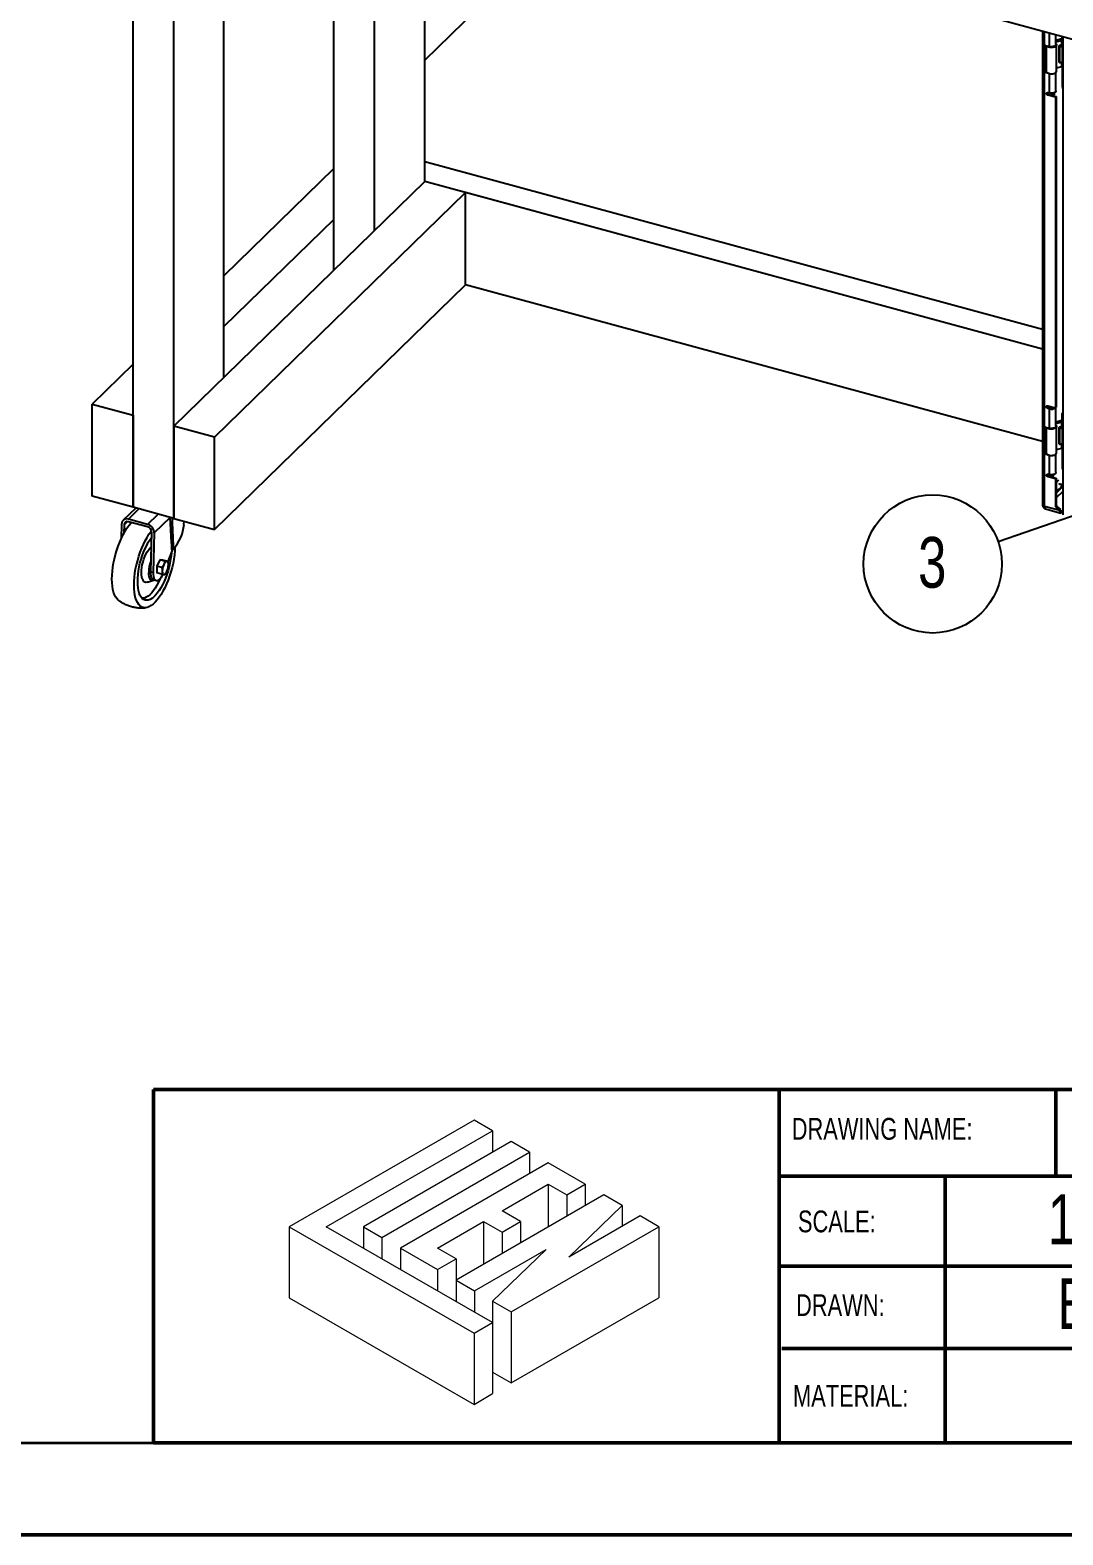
# Model space of a CAD drawing. Header units: millimetres. Extents: x 0 to 279, y 0 to 216.
# Drawn here: x 114.6 to 185.7, y 0 to 103.7 of the extents above; entities that cross this region are included whole.
import ezdxf

# ---------------------------------------------------------------- set-up
doc = ezdxf.new("R2010")
doc.units = ezdxf.units.MM
for name, color, linetype in [('PAGE_BORDER', 7, 'Continuous'), ('TITLE_BLOCK_BORDER', 7, 'Continuous'), ('TITLE_BLOCK_TEXT', 8, 'Continuous')]:
    doc.layers.add(name, color=color, linetype=linetype)
doc.styles.add('SLDTEXTSTYLE0', font='TXT', dxfattribs={"width": 0.75})

# ---------------------------------------------------------------- blocks, each defined once
blk = doc.blocks.new('Lien3D Logo')
at = {"color": 7, "linetype": 'Continuous', "lineweight": 18}
for p, q in [((10.607, 16.329), (0, 10.206)), ((2.128, 10.206), (11.67, 15.715)), ((11.67, 15.715), (10.607, 16.329)), ((11.67, 15.715), (11.67, 14.486)), ((12.734, 15.101), (4.255, 10.206)), ((13.798, 14.486), (12.734, 15.101)), ((5.319, 9.592), (13.798, 14.486)), ((14.862, 13.872), (6.383, 8.977)), ((13.798, 14.486), (13.798, 13.258)), ((16.99, 12.644), (14.862, 13.872)), ((12.218, 11.118), (14.862, 12.644)), ((14.862, 12.644), (15.926, 12.03)), ((14.862, 12.644), (14.862, 10.187)), ((15.926, 12.03), (16.99, 12.644)), ((16.99, 12.644), (16.99, 11.416)), ((18.054, 12.03), (9.575, 7.135)), ((15.926, 12.03), (15.926, 10.801)), ((16.039, 8.447), (19.118, 11.416)), ((19.118, 11.416), (18.054, 12.03)), ((19.118, 11.416), (19.118, 10.224)), ((8.511, 8.977), (11.155, 10.504)), ((11.155, 10.504), (12.218, 9.889)), ((11.155, 10.504), (11.155, 8.047)), ((13.282, 10.504), (12.218, 11.118)), ((12.218, 9.889), (13.282, 10.504)), ((13.282, 10.504), (13.282, 9.275)), ((20.149, 10.82), (16.039, 8.447)), ((21.213, 10.206), (20.149, 10.82)), ((0, 10.206), (0, 6.123)), ((0, 10.206), (10.607, 4.083)), ((11.67, 4.697), (2.128, 10.206)), ((4.255, 10.206), (4.255, 8.977)), ((4.255, 10.206), (5.319, 9.592)), ((5.319, 9.592), (5.319, 8.363)), ((12.218, 9.889), (12.218, 8.661)), ((12.734, 5.311), (21.213, 10.206)), ((21.213, 10.206), (21.213, 6.123)), ((6.383, 8.977), (8.511, 7.749)), ((6.383, 8.977), (6.383, 7.749)), ((9.575, 8.363), (8.511, 8.977)), ((10.639, 6.521), (14.749, 8.893)), ((14.749, 8.893), (11.67, 5.925)), ((8.511, 7.749), (9.575, 8.363)), ((9.575, 8.363), (9.575, 7.135)), ((8.511, 7.749), (8.511, 6.521)), ((9.575, 7.135), (10.639, 6.521)), ((9.575, 7.135), (9.575, 5.907)), ((0, 6.123), (10.607, 0)), ((10.639, 6.521), (10.639, 5.293)), ((12.734, 1.228), (21.213, 6.123)), ((11.67, 5.925), (12.734, 5.311)), ((11.67, 5.925), (11.67, 4.697)), ((12.734, 5.311), (12.734, 1.228)), ((10.607, 4.083), (11.67, 4.697)), ((11.67, 4.697), (11.67, 0.614)), ((10.607, 4.083), (10.607, 0)), ((11.67, 1.842), (12.734, 1.228)), ((10.607, 0), (11.67, 0.614))]:
    blk.add_line(p, q, dxfattribs=at)
blk = doc.blocks.new('SW_NOTE_1')
at = {"layer": 'PAGE_BORDER', "color": 0}
blk.add_circle((-4.5, -1.55), 4.76, dxfattribs=at)
at = {"layer": 'PAGE_BORDER', "color": 0, "insert": (-4.53, 0.31), "char_height": 3.5, "attachment_point": 2, "style": 'SLDTEXTSTYLE0'}
blk.add_mtext('3', dxfattribs=at)

msp = doc.modelspace()

# ---------------------------------------------------------------- linework, layer by layer
at = {"color": 7, "linetype": 'Continuous', "lineweight": 25}
for p, q in [((117.38, 121.86), (207.23, 97.44)), ((121.67, 70.84), (121.67, 120.7)), ((124.47, 70.07), (124.47, 119.93)), ((127.93, 79.8), (127.93, 118.99)), ((135.5, 87.18), (135.5, 116.94)), ((138.3, 89.92), (138.3, 116.17)), ((141.76, 93.3), (141.76, 115.23)), ((141.76, 101.66), (152.64, 112.28)), ((184.31, 103.67), (184.31, 71.02)), ((185.24, 102.74), (185.24, 103.42)), ((185.56, 103.1), (185.24, 103.01)), ((185.24, 102.92), (185.64, 103.02)), ((185.28, 100.9), (185.28, 102.72)), ((185.57, 102.72), (185.64, 102.73)), ((185.64, 102.73), (185.64, 103.02)), ((185.67, 103.3), (185.67, 99.78)), ((185.67, 103.02), (185.67, 103.3)), ((185.67, 103.02), (185.67, 102.73)), ((185.72, 103.29), (185.72, 70.31)), ((184.45, 100.87), (184.45, 102.63)), ((184.51, 102.67), (184.77, 102.6)), ((184.51, 100.92), (184.51, 102.67)), ((184.56, 102.66), (184.56, 100.9)), ((185.46, 101.54), (185.46, 102.61)), ((185.49, 102.61), (185.49, 101.54)), ((185.65, 102.69), (185.58, 102.67)), ((184.51, 100.92), (184.45, 100.87)), ((184.46, 76.36), (184.46, 100.83)), ((184.57, 100.85), (184.51, 100.8)), ((184.77, 100.73), (184.51, 100.8)), ((184.57, 100.85), (184.57, 100.85)), ((184.77, 100.73), (184.77, 99.4)), ((185.24, 99.54), (185.24, 100.81)), ((185.28, 101.12), (185.64, 101.21)), ((185.53, 101.5), (185.67, 101.46)), ((185.67, 101.21), (185.67, 100.63)), ((185.67, 100.63), (185.67, 100.62)), ((185.67, 99.78), (185.72, 99.76)), ((184.69, 99.42), (184.77, 99.4)), ((184.72, 99.34), (184.69, 99.32)), ((184.69, 99.24), (184.74, 99.29)), ((185.2, 99.1), (184.69, 99.24)), ((184.7, 99.31), (184.72, 99.32)), ((184.7, 99.31), (184.7, 99.31)), ((184.7, 99.31), (184.7, 99.31)), ((184.72, 99.41), (184.72, 99.3)), ((184.72, 99.41), (184.72, 99.39)), ((184.74, 99.29), (185.26, 99.15)), ((184.99, 99.22), (184.99, 99.38)), ((185.07, 99.4), (185.07, 99.27)), ((185.11, 99.27), (185.07, 99.27)), ((185.08, 99.26), (185.08, 99.27)), ((185.1, 99.19), (185.1, 99.26)), ((185.11, 99.41), (185.11, 99.27)), ((185.12, 99.3), (185.12, 99.41)), ((185.26, 99.15), (185.2, 99.1)), ((185.2, 99.1), (185.2, 77.69)), ((185.26, 99.15), (185.26, 77.74)), ((184.31, 83.09), (141.76, 94.66)), ((135.5, 94.19), (127.93, 86.8)), ((124.47, 76.42), (141.76, 93.3)), ((127.28, 75.66), (144.57, 92.53)), ((184.31, 81.73), (141.76, 93.3)), ((184.31, 81.73), (144.57, 92.53)), ((144.57, 86.18), (144.57, 92.53)), ((135.5, 90.68), (127.93, 83.3)), ((127.28, 69.31), (144.57, 86.18)), ((184.31, 75.38), (144.57, 86.18)), ((121.67, 80.69), (118.86, 77.95)), ((118.86, 77.95), (121.67, 77.19)), ((118.86, 71.6), (118.86, 77.95)), ((184.69, 77.83), (185.2, 77.69)), ((184.72, 77.82), (184.72, 77.71)), ((121.67, 77.19), (121.67, 70.84)), ((184.72, 77.76), (184.67, 77.75)), ((184.69, 77.65), (184.74, 77.7)), ((184.77, 77.62), (184.69, 77.65)), ((184.72, 77.76), (184.72, 77.78)), ((184.72, 77.71), (184.72, 77.76)), ((184.74, 77.7), (184.83, 77.68)), ((184.77, 77.62), (184.77, 76.29)), ((184.99, 77.67), (184.99, 77.75)), ((185.07, 77.72), (185.07, 77.7)), ((185.2, 77.69), (185.26, 77.74)), ((185.24, 76.44), (185.24, 77.72)), ((185.56, 76.79), (185.24, 76.7)), ((185.67, 77.3), (185.72, 77.35)), ((185.72, 77.33), (185.67, 77.3)), ((185.67, 76.72), (185.67, 77.3)), ((185.67, 77.1), (185.72, 77.14)), ((185.72, 77.09), (185.67, 77.1)), ((185.67, 77.1), (185.67, 73.47)), ((127.28, 75.66), (124.47, 76.42)), ((124.47, 76.42), (124.47, 70.07)), ((184.45, 74.56), (184.45, 76.32)), ((184.51, 74.61), (184.51, 76.36)), ((184.51, 76.36), (184.77, 76.29)), ((184.56, 76.35), (184.56, 74.59)), ((185.24, 76.61), (185.64, 76.72)), ((185.28, 74.59), (185.28, 76.41)), ((185.46, 75.23), (185.46, 76.3)), ((185.49, 76.3), (185.49, 75.23)), ((185.57, 76.41), (185.64, 76.43)), ((185.65, 76.38), (185.58, 76.37)), ((185.64, 76.43), (185.64, 76.72)), ((185.67, 76.72), (185.67, 76.43)), ((127.28, 69.31), (127.28, 75.66)), ((185.28, 74.81), (185.64, 74.9)), ((185.53, 75.19), (185.67, 75.15)), ((185.67, 74.9), (185.67, 74.32)), ((184.51, 74.61), (184.45, 74.56)), ((184.46, 70.89), (184.46, 74.52)), ((184.57, 74.55), (184.51, 74.49)), ((184.77, 74.42), (184.51, 74.49)), ((184.57, 74.55), (184.57, 74.54)), ((184.77, 74.42), (184.77, 73.09)), ((185.24, 73.23), (185.24, 74.51)), ((185.67, 74.32), (185.67, 74.31)), ((184.66, 73.11), (184.66, 73.05)), ((184.69, 73.11), (184.77, 73.09)), ((184.69, 72.93), (184.74, 72.98)), ((185.2, 72.79), (184.69, 72.93)), ((184.74, 73.1), (184.78, 72.97)), ((184.74, 72.98), (185.26, 72.84)), ((185.06, 72.95), (185.1, 73.1)), ((185.26, 72.84), (185.2, 72.79)), ((185.2, 72.79), (185.2, 70.93)), ((185.26, 72.84), (185.26, 70.98)), ((185.67, 73.47), (185.72, 73.46)), ((121.67, 70.84), (118.86, 71.6)), ((185.31, 72.03), (185.26, 71.98)), ((185.72, 72.39), (185.45, 72.46)), ((185.72, 72.36), (185.5, 72.41)), ((185.56, 72.17), (185.72, 72.33)), ((121.86, 70.78), (120.99, 69.94)), ((124.47, 70.07), (121.67, 70.84)), ((185.5, 70.61), (184.46, 70.89)), ((185.5, 70.61), (184.46, 70.89)), ((184.53, 70.73), (185.57, 70.44)), ((185.2, 70.93), (185.26, 70.98)), ((185.31, 70.89), (185.25, 70.84)), ((185.25, 70.84), (185.5, 70.63)), ((185.31, 70.89), (185.56, 70.68)), ((185.5, 70.63), (185.56, 70.68)), ((185.56, 70.67), (185.5, 70.61)), ((185.56, 70.67), (185.5, 70.61)), ((185.5, 70.63), (185.5, 70.61)), ((185.56, 70.67), (185.56, 70.68)), ((185.56, 70.67), (185.56, 70.67)), ((185.57, 70.6), (185.66, 70.58)), ((185.57, 70.6), (185.66, 70.58)), ((185.66, 70.58), (185.72, 70.64)), ((185.66, 70.58), (185.66, 70.48)), ((185.66, 70.58), (185.66, 70.48)), ((120.88, 69.68), (120.86, 68.67)), ((121.06, 69.63), (121.04, 69.05)), ((122.67, 69.66), (121.36, 70.02)), ((122.67, 69.49), (121.36, 69.84)), ((124.47, 70.07), (127.28, 69.31)), ((125.18, 69.66), (125.2, 69.88)), ((185.66, 70.48), (185.72, 70.54)), ((185.66, 70.48), (185.66, 70.48)), ((122.95, 69.12), (122.88, 66.39)), ((123.13, 69.07), (123.05, 66.35)), ((124.08, 67.09), (124.36, 67.82)), ((123.05, 66.35), (122.88, 66.39)), ((123.52, 67.21), (123.3, 66.77)), ((123.3, 66.77), (123.3, 66.31)), ((123.64, 66.68), (123.3, 66.77)), ((123.73, 67.19), (123.52, 67.21)), ((123.86, 67.12), (123.52, 67.21)), ((124.08, 67.1), (123.73, 67.19)), ((124.11, 66.91), (124.11, 66.91)), ((122.66, 65.67), (123.08, 65.81)), ((123.08, 65.84), (123.26, 65.8)), ((123.64, 66.22), (123.3, 66.31)), ((123.95, 66.31), (123.95, 66.32))]:
    msp.add_line(p, q, dxfattribs=at)
at = {"color": 8, "linetype": 'Continuous', "lineweight": 25}
for p, q in [((184.46, 102.66), (184.46, 103.63)), ((184.77, 103.54), (184.77, 102.6)), ((185.67, 102.73), (185.67, 102.73)), ((184.45, 102.63), (184.5, 102.67)), ((185.67, 102.56), (185.49, 102.61)), ((185.67, 102.65), (185.58, 102.67)), ((185.67, 102.69), (185.65, 102.69)), ((185.49, 101.54), (185.67, 101.49)), ((185.58, 101.48), (185.57, 101.48)), ((185.64, 101.21), (185.64, 101.47)), ((185.67, 101.46), (185.67, 101.21)), ((184.45, 76.32), (184.5, 76.36)), ((185.67, 76.25), (185.49, 76.3)), ((185.67, 76.34), (185.58, 76.37)), ((185.67, 76.38), (185.65, 76.38)), ((185.67, 76.43), (185.67, 76.42)), ((185.49, 75.23), (185.67, 75.18)), ((185.58, 75.18), (185.57, 75.17)), ((185.64, 74.9), (185.64, 75.16)), ((185.67, 75.15), (185.67, 74.9)), ((185.72, 72.26), (185.26, 71.82)), ((185.72, 71.93), (185.26, 71.48)), ((122.08, 70.72), (121.36, 70.02)), ((121.06, 69.63), (121.29, 69.85)), ((122.67, 69.66), (123.4, 70.37)), ((124.23, 70.14), (123.13, 69.07))]:
    msp.add_line(p, q, dxfattribs=at)
at = {"color": 7, "linetype": 'Continuous', "lineweight": 50}
msp.add_line((0, 0), (279.4, 0), dxfattribs=at)
at = {"color": 7, "linetype": 'Continuous', "lineweight": 25, "flags": 128}
for points in [[(185.24, 102.81), (185.27, 102.76), (185.28, 102.7), (185.26, 102.65), (185.21, 102.6), (185.13, 102.56), (185.03, 102.54), (184.93, 102.53), (184.82, 102.54), (184.72, 102.56), (184.64, 102.6), (184.59, 102.64), (184.58, 102.65)], [(185.24, 102.74), (185.24, 102.71), (185.2, 102.67), (185.14, 102.63), (185.06, 102.6), (184.97, 102.58), (184.87, 102.58), (184.77, 102.6)], [(184.56, 100.9), (184.56, 100.88), (184.59, 100.83), (184.64, 100.78), (184.72, 100.75), (184.82, 100.72), (184.93, 100.72), (185.03, 100.72), (185.13, 100.75), (185.21, 100.79), (185.26, 100.84), (185.28, 100.89), (185.28, 100.9)], [(184.69, 99.24), (184.65, 99.25), (184.62, 99.28), (184.6, 99.32), (184.59, 99.35), (184.6, 99.39), (184.62, 99.41), (184.65, 99.42), (184.69, 99.42)], [(185.24, 99.54), (185.24, 99.51), (185.2, 99.46), (185.14, 99.42), (185.06, 99.39), (184.97, 99.38), (184.87, 99.38), (184.77, 99.4)], [(185.04, 99.21), (185.07, 99.23), (185.08, 99.26)], [(185.11, 99.27), (185.12, 99.29), (185.12, 99.3)], [(184.69, 77.65), (184.65, 77.66), (184.62, 77.69), (184.6, 77.73), (184.59, 77.76), (184.6, 77.8), (184.62, 77.82), (184.65, 77.83), (184.69, 77.83)], [(185.24, 76.5), (185.27, 76.45), (185.28, 76.4), (185.26, 76.34), (185.21, 76.29), (185.13, 76.26), (185.03, 76.23), (184.93, 76.22), (184.82, 76.23), (184.72, 76.25), (184.64, 76.29), (184.59, 76.34), (184.58, 76.34)], [(185.24, 76.44), (185.24, 76.41), (185.2, 76.36), (185.14, 76.32), (185.06, 76.29), (184.97, 76.27), (184.87, 76.27), (184.77, 76.29)], [(184.56, 74.59), (184.56, 74.58), (184.59, 74.52), (184.64, 74.48), (184.72, 74.44), (184.82, 74.41), (184.93, 74.41), (185.03, 74.42), (185.13, 74.44), (185.21, 74.48), (185.26, 74.53), (185.28, 74.58), (185.28, 74.59)], [(184.69, 72.93), (184.65, 72.95), (184.62, 72.97), (184.6, 73.01), (184.59, 73.05), (184.6, 73.08), (184.62, 73.1), (184.65, 73.11), (184.69, 73.11)], [(185.24, 73.23), (185.24, 73.2), (185.2, 73.16), (185.14, 73.12), (185.06, 73.09), (184.97, 73.07), (184.87, 73.07), (184.77, 73.09)], [(184.31, 71.02), (184.31, 71.01), (184.33, 70.98), (184.35, 70.95), (184.38, 70.93), (184.42, 70.91), (184.46, 70.89)], [(185.66, 70.48), (185.63, 70.45), (185.6, 70.44), (185.57, 70.44), (185.55, 70.45), (185.53, 70.48), (185.52, 70.51), (185.51, 70.56), (185.5, 70.61)], [(185.66, 70.58), (185.64, 70.56), (185.62, 70.55), (185.6, 70.55), (185.59, 70.56), (185.57, 70.58), (185.57, 70.6), (185.56, 70.63), (185.56, 70.67)], [(120.22, 65.89), (120.23, 66.15), (120.25, 66.43), (120.28, 66.71), (120.33, 67), (120.39, 67.29), (120.47, 67.59), (120.55, 67.88), (120.65, 68.16), (120.75, 68.43), (120.87, 68.7), (120.99, 68.94), (121.12, 69.18), (121.25, 69.39), (121.39, 69.58), (121.53, 69.75), (121.56, 69.79)], [(121.74, 65.47), (121.75, 65.74), (121.77, 66.01), (121.8, 66.3), (121.85, 66.59), (121.91, 66.88), (121.99, 67.17), (122.07, 67.46), (122.17, 67.75), (122.27, 68.02), (122.39, 68.28), (122.51, 68.53), (122.64, 68.76), (122.77, 68.98), (122.91, 69.17), (122.94, 69.21)], [(121.99, 65.71), (121.99, 65.95), (122.02, 66.2), (122.05, 66.46), (122.1, 66.72), (122.15, 66.98), (122.23, 67.24), (122.31, 67.5), (122.4, 67.75), (122.5, 67.99), (122.61, 68.21), (122.72, 68.42), (122.84, 68.61), (122.94, 68.75)], [(124.56, 68.1), (124.55, 67.83), (124.52, 67.55), (124.48, 67.26), (124.43, 66.97), (124.36, 66.68), (124.28, 66.38), (124.19, 66.1), (124.09, 65.82), (123.98, 65.55), (123.86, 65.29), (123.73, 65.05), (123.6, 64.83), (123.47, 64.63), (123.33, 64.45), (123.19, 64.29), (123.05, 64.16), (122.91, 64.06), (122.77, 63.98), (122.64, 63.93), (122.51, 63.91), (122.39, 63.92), (122.27, 63.96), (122.17, 64.03), (122.07, 64.13), (121.99, 64.25), (121.91, 64.4), (121.85, 64.57), (121.8, 64.77), (121.77, 64.99), (121.75, 65.22), (121.74, 65.47)], [(124.31, 67.69), (124.29, 67.5), (124.26, 67.25), (124.21, 66.99), (124.15, 66.72), (124.08, 66.46), (124, 66.21), (123.91, 65.96), (123.81, 65.72), (123.7, 65.49), (123.59, 65.28), (123.47, 65.09), (123.34, 64.92), (123.22, 64.78), (123.09, 64.65), (122.97, 64.55), (122.84, 64.48), (122.72, 64.44), (122.61, 64.43), (122.5, 64.44), (122.4, 64.48), (122.31, 64.55), (122.23, 64.65), (122.15, 64.77), (122.1, 64.92), (122.05, 65.09), (122.02, 65.28), (121.99, 65.49), (121.99, 65.71)], [(122.25, 66.33), (122.26, 66.51), (122.28, 66.69), (122.31, 66.88), (122.36, 67.07), (122.41, 67.26), (122.48, 67.44), (122.56, 67.61), (122.64, 67.76), (122.73, 67.89), (122.82, 68.01), (122.91, 68.1), (122.93, 68.11)], [(122.88, 66.39), (122.88, 66.24), (122.9, 66.11), (122.93, 66), (122.98, 65.92), (123.04, 65.86), (123.08, 65.84)], [(123.68, 66.44), (123.68, 66.39), (123.69, 66.34), (123.7, 66.3), (123.71, 66.27), (123.73, 66.24), (123.74, 66.22), (123.76, 66.21), (123.79, 66.2)], [(124.11, 66.86), (124.11, 66.91), (124.11, 66.96), (124.1, 67), (124.08, 67.03), (124.07, 67.06), (124.05, 67.08), (124.03, 67.09), (124, 67.1)], [(120.67, 64.43), (120.65, 64.44), (120.55, 64.54), (120.47, 64.66), (120.39, 64.81), (120.33, 64.99), (120.28, 65.18), (120.25, 65.4), (120.23, 65.63), (120.22, 65.89)], [(122.66, 65.67), (122.64, 65.67), (122.56, 65.66), (122.48, 65.68), (122.41, 65.73), (122.36, 65.81), (122.31, 65.91), (122.28, 66.03), (122.26, 66.17), (122.25, 66.33)], [(123.55, 65.94), (123.54, 65.9), (123.43, 65.68), (123.32, 65.46), (123.2, 65.27), (123.08, 65.09), (122.96, 64.94), (122.83, 64.81), (122.71, 64.71), (122.58, 64.63), (122.46, 64.58), (122.35, 64.56), (122.3, 64.56)], [(123.13, 65.83), (123.06, 65.8), (122.99, 65.8), (122.92, 65.83), (122.86, 65.88), (122.82, 65.96), (122.78, 66.07), (122.76, 66.2), (122.75, 66.34)], [(123.05, 66.35), (123.06, 66.2), (123.08, 66.06), (123.11, 65.95), (123.15, 65.87), (123.21, 65.82), (123.28, 65.79), (123.36, 65.8), (123.44, 65.84), (123.52, 65.91), (123.6, 66), (123.68, 66.12), (123.73, 66.2)]]:
    msp.add_lwpolyline(points, dxfattribs=at)
at = {"color": 8, "linetype": 'Continuous', "lineweight": 25, "flags": 128}
for points in [[(185.57, 101.49), (185.57, 101.49), (185.57, 101.48)], [(185.57, 75.18), (185.57, 75.18), (185.57, 75.17)]]:
    msp.add_lwpolyline(points, dxfattribs=at)
at = {"color": 7, "linetype": 'Continuous', "lineweight": 25}
for centre, radius, start, end in [((185.65, 102.76), 0.35, 87.4963, 104.3185), ((185.63, 102.72), 0.0661, 179.6213, 218.6808), ((185.65, 102.97), 0.0587, 75.3639, 104.3065), ((185.65, 102.68), 0.0587, 75.3639, 104.3065), ((185.7, 102.73), 0.0661, 179.6213, 218.6808), ((185.6, 102.73), 0.0649, 320.5129, 0.3434), ((185.48, 102.55), 0.0587, 75.3639, 104.3065), ((184.92, 101.28), 0.571, 254.9547, 289.9956), ((185.48, 101.48), 0.0587, 75.3639, 104.3065), ((185.65, 101.15), 0.0587, 75.3639, 104.3065), ((184.77, 99.41), 0.123, 174.6349, 255.7252), ((185.03, 99.26), 0.062, 293.6655, 9.6936), ((184.77, 77.82), 0.123, 174.6349, 255.7252), ((184.92, 78.09), 0.487, 252.2848, 305.0171), ((184.92, 77.98), 0.315, 252.6761, 304.1731), ((185.65, 76.45), 0.35, 87.4963, 104.3185), ((185.48, 76.24), 0.0587, 75.3639, 104.3065), ((185.63, 76.41), 0.0661, 179.6213, 218.6808), ((185.65, 76.66), 0.0587, 75.3639, 104.3065), ((185.65, 76.37), 0.0587, 75.3639, 104.3065), ((185.7, 76.43), 0.0661, 179.6213, 218.6808), ((185.6, 76.43), 0.0649, 320.5129, 0.3434), ((185.48, 75.17), 0.0587, 75.3639, 104.3065), ((185.65, 74.85), 0.0587, 75.3639, 104.3065), ((184.92, 74.97), 0.571, 254.9546, 289.9957), ((184.77, 73.1), 0.123, 174.6349, 255.7252), ((184.92, 73.36), 0.31, 240.8668, 299.1357), ((184.98, 72.98), 0.0794, 291.1137, 335.5695), ((185.33, 70.94), 0.124, 182.6127, 231.6756), ((185.38, 70.99), 0.124, 182.6127, 231.6756), ((125.18, 66.3), 2.43, 160.043, 178.9548), ((124.75, 66.42), 1.07, 154.0567, 178.8929), ((124.08, 66.8), 0.305, 104.6354, 163.9747), ((123.71, 66.5), 0.305, 284.6354, 343.9747), ((123.04, 66.88), 1.07, 334.0567, 358.8929)]:
    msp.add_arc(centre, radius, start, end, dxfattribs=at)
at = {"color": 8, "linetype": 'Continuous', "lineweight": 25}
for centre, radius, start, end in [((185.14, 72.88), 0.322, 291.137, 333.6868), ((185.32, 72.41), 0.336, 315.2917, 354.4575), ((184.63, 70.86), 0.17, 169.3516, 234.3744)]:
    msp.add_arc(centre, radius, start, end, dxfattribs=at)
at = {"color": 7, "linetype": 'Continuous', "lineweight": 25}
for centre, major_axis, ratio, start_param, end_param in [((184.51, 102.62), (-0.0445, 0.0454), 0.75776, 5.369617, 6.192829), ((184.51, 100.86), (-0.0445, 0.0454), 0.75776, 1.404813, 2.228025), ((184.57, 100.91), (-0.0445, 0.0454), 0.75776, 1.227091, 2.228025), ((184.51, 76.31), (-0.0445, 0.0454), 0.75776, 5.369617, 6.192829), ((184.51, 74.55), (-0.0445, 0.0454), 0.75776, 1.404813, 2.228025), ((184.57, 74.6), (-0.0445, 0.0454), 0.75776, 1.227091, 2.228025), ((121.35, 69.55), (-0.349, 0.398), 0.78419, 5.415517, 6.986313), ((121.35, 69.55), (-0.218, 0.249), 0.78419, 5.415517, 6.986313), ((122.66, 69.2), (-0.349, 0.398), 0.78419, 3.844721, 5.415517), ((123.66, 69.24), (0.88, 1.81), 0.688837, 4.297028, 5.255025), ((122.66, 69.2), (-0.218, 0.249), 0.78419, 3.844721, 5.415517)]:
    msp.add_ellipse(centre, major_axis=major_axis, ratio=ratio, start_param=start_param, end_param=end_param, dxfattribs=at)
for points, knots in [([(185.46, 102.61), (185.47, 102.61), (185.47, 102.62), (185.47, 102.64), (185.48, 102.66), (185.5, 102.68), (185.53, 102.7), (185.56, 102.71), (185.57, 102.72)], [0, 0, 0, 0, 0.108187, 0.218328, 0.341132, 0.469238, 0.738966, 1, 1, 1, 1]), ([(184.45, 102.63), (184.45, 102.64), (184.45, 102.65), (184.46, 102.66), (184.46, 102.66), (184.46, 102.66)], [0, 0, 0, 0, 0.450828, 0.901681, 1, 1, 1, 1]), ([(185.58, 102.67), (185.57, 102.67), (185.55, 102.67), (185.52, 102.65), (185.51, 102.64), (185.5, 102.63), (185.5, 102.62), (185.49, 102.61), (185.49, 102.61)], [0, 0, 0, 0, 0.278329, 0.557332, 0.686453, 0.800865, 0.902821, 1, 1, 1, 1]), ([(184.46, 100.83), (184.46, 100.84), (184.45, 100.85), (184.45, 100.86), (184.45, 100.87), (184.45, 100.87)], [0, 0, 0, 0, 0.449838, 0.899606, 1, 1, 1, 1]), ([(184.51, 100.92), (184.51, 100.92), (184.51, 100.91), (184.52, 100.9), (184.52, 100.89)], [0, 0, 0, 0, 0.590392, 1, 1, 1, 1]), ([(185.57, 101.48), (185.56, 101.48), (185.53, 101.47), (185.5, 101.48), (185.48, 101.5), (185.47, 101.51), (185.47, 101.52), (185.47, 101.53), (185.46, 101.54)], [0, 0, 0, 0, 0.261032, 0.530759, 0.658595, 0.781667, 0.89168, 1, 1, 1, 1]), ([(184.7, 99.31), (184.7, 99.31), (184.71, 99.31), (184.71, 99.3), (184.72, 99.3), (184.72, 99.3), (184.72, 99.3)], [0, 0, 0, 0, 0.3216514, 0.6713967, 0.978639, 1, 1, 1, 1]), ([(184.45, 76.32), (184.45, 76.33), (184.45, 76.33), (184.45, 76.34), (184.46, 76.35), (184.46, 76.35), (184.46, 76.36), (184.46, 76.36)], [0, 0, 0, 0, 0.222271, 0.450982, 0.673254, 0.901997, 1, 1, 1, 1]), ([(185.46, 76.3), (185.47, 76.3), (185.47, 76.31), (185.47, 76.33), (185.48, 76.35), (185.5, 76.37), (185.53, 76.39), (185.56, 76.4), (185.57, 76.41)], [0, 0, 0, 0, 0.108187, 0.218328, 0.341132, 0.469238, 0.738966, 1, 1, 1, 1]), ([(185.58, 76.37), (185.57, 76.36), (185.55, 76.36), (185.52, 76.35), (185.51, 76.33), (185.5, 76.32), (185.5, 76.31), (185.49, 76.3), (185.49, 76.3)], [0, 0, 0, 0, 0.278329, 0.557332, 0.686453, 0.800865, 0.902821, 1, 1, 1, 1]), ([(185.57, 75.17), (185.56, 75.17), (185.53, 75.17), (185.5, 75.17), (185.48, 75.19), (185.47, 75.2), (185.47, 75.21), (185.47, 75.22), (185.46, 75.23)], [0, 0, 0, 0, 0.261032, 0.530759, 0.658595, 0.781667, 0.89168, 1, 1, 1, 1]), ([(184.46, 74.52), (184.46, 74.53), (184.45, 74.54), (184.45, 74.55), (184.45, 74.56), (184.45, 74.56)], [0, 0, 0, 0, 0.449838, 0.899606, 1, 1, 1, 1]), ([(184.51, 74.61), (184.51, 74.61), (184.51, 74.6), (184.52, 74.59), (184.52, 74.58)], [0, 0, 0, 0, 0.590392, 1, 1, 1, 1]), ([(185.27, 71.99), (185.28, 71.99), (185.34, 72.01), (185.43, 72.06), (185.51, 72.12), (185.55, 72.16), (185.56, 72.17)], [0, 0, 0, 0, 0.136377, 0.501391, 0.892056, 1, 1, 1, 1]), ([(184.31, 71.02), (184.31, 71.01), (184.31, 70.98), (184.33, 70.92), (184.36, 70.85), (184.41, 70.79), (184.47, 70.74), (184.52, 70.73), (184.53, 70.73)], [0, 0, 0, 0, 0.085621, 0.261549, 0.449577, 0.653118, 0.865166, 1, 1, 1, 1]), ([(184.31, 71.02), (184.31, 71.02), (184.31, 71), (184.33, 70.97), (184.38, 70.92), (184.44, 70.9), (184.46, 70.89)], [0, 0, 0, 0, 0.048739, 0.359755, 0.670771, 1, 1, 1, 1]), ([(124.36, 67.82), (124.35, 68.01), (124.32, 68.4), (124.29, 68.98), (124.26, 69.56), (124.24, 69.95), (124.23, 70.14)], [0, 0, 0, 0, 0.249982, 0.499973, 0.749984, 1, 1, 1, 1]), ([(124.44, 67.96), (124.43, 67.94), (124.4, 67.91), (124.38, 67.86), (124.36, 67.83), (124.36, 67.82)], [0, 0, 0, 0, 0.38201, 0.775, 1, 1, 1, 1]), ([(123.79, 66.89), (123.79, 66.88), (123.77, 66.84), (123.72, 66.77), (123.67, 66.71), (123.64, 66.68)], [0, 0, 0, 0, 0.070069, 0.530774, 1, 1, 1, 1]), ([(123.64, 66.68), (123.65, 66.65), (123.67, 66.59), (123.68, 66.51), (123.68, 66.46), (123.68, 66.44)], [0, 0, 0, 0, 0.374871, 0.753155, 1, 1, 1, 1]), ([(123.68, 66.44), (123.68, 66.41), (123.68, 66.35), (123.66, 66.28), (123.65, 66.24), (123.64, 66.22)], [0, 0, 0, 0, 0.3822168, 0.7699665, 1, 1, 1, 1]), ([(123.86, 67.12), (123.85, 67.08), (123.84, 67), (123.81, 66.93), (123.79, 66.89)], [0, 0, 0, 0, 0.495458, 1, 1, 1, 1]), ([(124, 67.1), (124, 67.1), (123.98, 67.1), (123.94, 67.11), (123.89, 67.11), (123.86, 67.12)], [0, 0, 0, 0, 0.070069, 0.530774, 1, 1, 1, 1]), ([(124.08, 67.1), (124.07, 67.1), (124.05, 67.1), (124.02, 67.1), (124, 67.1)], [0, 0, 0, 0, 0.495458, 1, 1, 1, 1]), ([(124.11, 66.86), (124.11, 66.88), (124.11, 66.93), (124.1, 67.01), (124.08, 67.07), (124.08, 67.1)], [0, 0, 0, 0, 0.246844, 0.621394, 1, 1, 1, 1]), ([(123.64, 66.22), (123.67, 66.22), (123.73, 66.21), (123.77, 66.2), (123.79, 66.2)], [0, 0, 0, 0, 0.495458, 1, 1, 1, 1]), ([(123.79, 66.2), (123.79, 66.2), (123.81, 66.2), (123.84, 66.2), (123.85, 66.2), (123.86, 66.2)], [0, 0, 0, 0, 0.070069, 0.530774, 1, 1, 1, 1]), ([(123.86, 66.2), (123.89, 66.23), (123.92, 66.27), (123.94, 66.31), (123.94, 66.31)], [0, 0, 0, 0, 0.9204763, 1, 1, 1, 1]), ([(120.67, 64.43), (120.68, 64.42), (120.77, 64.35), (120.94, 64.25), (121.17, 64.13), (121.43, 64.03), (121.69, 63.96), (121.95, 63.92), (122.21, 63.9), (122.41, 63.9), (122.52, 63.92), (122.55, 63.92)], [0, 0, 0, 0, 0.03428, 0.159356, 0.297048, 0.432578, 0.565768, 0.696835, 0.825949, 0.953283, 1, 1, 1, 1])]:
    msp.add_open_spline(points, degree=3, knots=knots, dxfattribs=at)
at = {"color": 8, "linetype": 'Continuous', "lineweight": 25}
for points, knots in [([(185.49, 101.54), (185.49, 101.53), (185.5, 101.53), (185.5, 101.52), (185.51, 101.51), (185.52, 101.5), (185.53, 101.5), (185.53, 101.5)], [0, 0, 0, 0, 0.170038, 0.348471, 0.54864, 0.774633, 1, 1, 1, 1]), ([(185.49, 75.23), (185.49, 75.22), (185.5, 75.22), (185.5, 75.21), (185.51, 75.2), (185.52, 75.19), (185.53, 75.19), (185.53, 75.19)], [0, 0, 0, 0, 0.170038, 0.3484708, 0.5486397, 0.7746332, 1, 1, 1, 1]), ([(124.35, 70.11), (124.37, 69.76), (124.39, 69.23), (124.42, 68.52), (124.44, 68.15), (124.44, 67.96)], [0, 0, 0, 0, 0.475198, 0.737597, 1, 1, 1, 1])]:
    msp.add_open_spline(points, degree=3, knots=knots, dxfattribs=at)
at = {"layer": 'PAGE_BORDER'}
msp.add_line((181.25, 68.48), (186.85, 70.41), dxfattribs=at)
at = {"layer": 'PAGE_BORDER', "lineweight": 35}
msp.add_line((6.35, 6.35), (273.05, 6.35), dxfattribs=at)
at = {"layer": 'TITLE_BLOCK_BORDER', "lineweight": 50}
for p, q in [((123.09, 30.71), (123.09, 6.35)), ((166.18, 30.71), (123.09, 30.71)), ((166.18, 30.71), (166.18, 6.35)), ((273.05, 30.71), (166.18, 30.71)), ((185.24, 30.71), (185.24, 24.78)), ((273.05, 24.73), (166.18, 24.73)), ((177.61, 24.73), (177.61, 6.35)), ((273.05, 18.52), (166.18, 18.52)), ((166.36, 12.84), (273.05, 12.84)), ((166.18, 6.35), (123.09, 6.35)), ((166.18, 6.35), (273.05, 6.35))]:
    msp.add_line(p, q, dxfattribs=at)

# ---------------------------------------------------------------- block references
at = {"layer": 'PAGE_BORDER'}
msp.add_blockref('SW_NOTE_1', (181.25, 68.48), dxfattribs=at)
at = {"layer": 'TITLE_BLOCK_BORDER', "xscale": 1.2, "yscale": 1.2, "zscale": 1.2}
msp.add_blockref('Lien3D Logo', (132.43, 9), dxfattribs=at)

# ---------------------------------------------------------------- texts
at = {"layer": 'TITLE_BLOCK_TEXT', "style": 'SLDTEXTSTYLE0'}
for s, insert, char_height, attachment_point in [('DRAWING NAME:', (167.04, 28.74), 1.5, 1), ('1:12', (188.05, 23.48), 3.44, 2), ('SCALE:', (167.47, 22.36), 1.5, 1), ('ECL', (188.76, 17.69), 3.5, 2), ('DRAWN:', (167.34, 16.59), 1.5, 1), ('MATERIAL:', (167.13, 10.34), 1.5, 1)]:
    msp.add_mtext(s, dxfattribs=dict(at, insert=insert, char_height=char_height, attachment_point=attachment_point))

doc.saveas('drawing.dxf')
